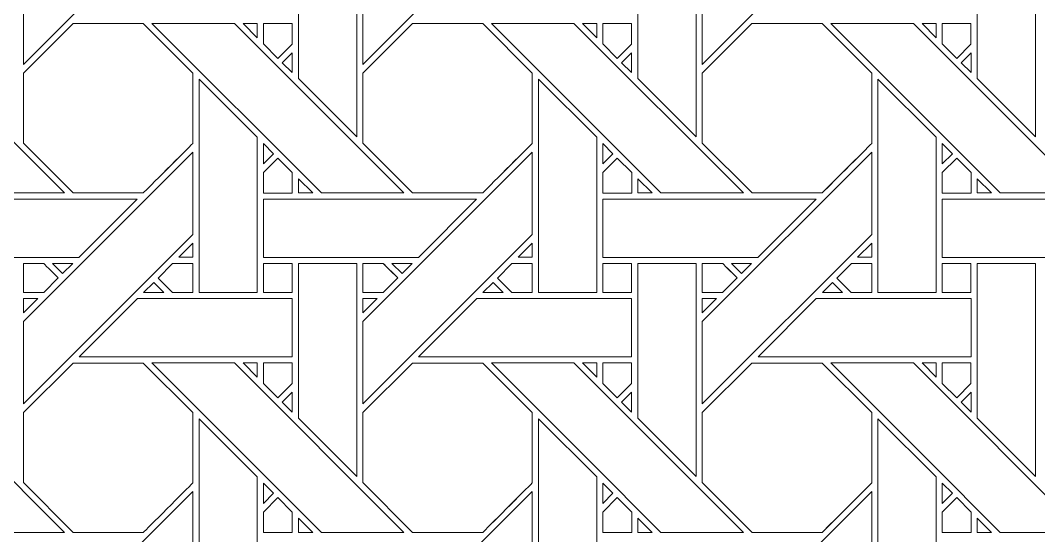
# Model space of a CAD drawing. Header units: inches. Extents: x 4.4 to 20.4, y 1.1 to 17.1.
# Drawn here: x 8.817 to 11.663, y 3.631 to 5.071 of the extents above; entities that cross this region are included whole.
import ezdxf

# ---------------------------------------------------------------- set-up
doc = ezdxf.new("R2010")
doc.units = ezdxf.units.IN
doc.header["$MEASUREMENT"] = 0
doc.layers.add('Design', color=7, linetype='Continuous', lineweight=0)

msp = doc.modelspace()

# ---------------------------------------------------------------- linework, layer by layer
at = {"layer": 'Design'}
for points, knots in [([(12.3829, 17.0948), (7.9646, 17.0948), (4.3829, 13.513), (4.3829, 9.0948), (4.3829, 4.6765), (7.9646, 1.0948), (12.3829, 1.0948), (16.8011, 1.0948), (20.3829, 4.6765), (20.3829, 9.0948), (20.3829, 13.513), (16.8011, 17.0948), (12.3829, 17.0948)], [0, 0, 0, 0, 1, 1, 1, 2, 2, 2, 3, 3, 3, 4, 4, 4, 4]), ([(12.3829, 16.2388), (8.4373, 16.2388), (5.2388, 13.0403), (5.2388, 9.0948), (5.2388, 5.1492), (8.4373, 1.9507), (12.3829, 1.9507), (16.3284, 1.9507), (19.5269, 5.1492), (19.5269, 9.0948), (19.5269, 13.0403), (16.3284, 16.2388), (12.3829, 16.2388)], [0, 0, 0, 0, 1, 1, 1, 2, 2, 2, 3, 3, 3, 4, 4, 4, 4]), ([(8.8255, 5.1782), (8.8255, 5.1782), (9.2992, 5.6518), (9.2992, 5.6518), (9.2992, 5.6518), (9.2992, 5.4217), (9.2992, 5.4217), (9.2992, 5.4217), (8.8255, 4.9481), (8.8255, 4.9481), (8.8255, 4.9481), (8.8255, 5.1782), (8.8255, 5.1782)], [0, 0, 0, 0, 1, 1, 1, 2, 2, 2, 3, 3, 3, 4, 4, 4, 4]), ([(9.7742, 5.1782), (9.7742, 5.1782), (10.2479, 5.6518), (10.2479, 5.6518), (10.2479, 5.6518), (10.2479, 5.4217), (10.2479, 5.4217), (10.2479, 5.4217), (9.7742, 4.9481), (9.7742, 4.9481), (9.7742, 4.9481), (9.7742, 5.1782), (9.7742, 5.1782)], [0, 0, 0, 0, 1, 1, 1, 2, 2, 2, 3, 3, 3, 4, 4, 4, 4]), ([(10.7229, 5.1782), (10.7229, 5.1782), (11.1966, 5.6518), (11.1966, 5.6518), (11.1966, 5.6518), (11.1966, 5.4217), (11.1966, 5.4217), (11.1966, 5.4217), (10.7229, 4.9481), (10.7229, 4.9481), (10.7229, 4.9481), (10.7229, 5.1782), (10.7229, 5.1782)], [0, 0, 0, 0, 1, 1, 1, 2, 2, 2, 3, 3, 3, 4, 4, 4, 4]), ([(9.7571, 5.3403), (9.7571, 5.3403), (9.7571, 4.7452), (9.7571, 4.7452), (9.7571, 4.7452), (9.5942, 4.9081), (9.5942, 4.9081), (9.5942, 4.9081), (9.5942, 5.3403), (9.5942, 5.3403), (9.5942, 5.3403), (9.7571, 5.3403), (9.7571, 5.3403)], [0, 0, 0, 0, 1, 1, 1, 2, 2, 2, 3, 3, 3, 4, 4, 4, 4]), ([(10.7058, 5.3403), (10.7058, 5.3403), (10.7058, 4.7452), (10.7058, 4.7452), (10.7058, 4.7452), (10.5429, 4.9081), (10.5429, 4.9081), (10.5429, 4.9081), (10.5429, 5.3403), (10.5429, 5.3403), (10.5429, 5.3403), (10.7058, 5.3403), (10.7058, 5.3403)], [0, 0, 0, 0, 1, 1, 1, 2, 2, 2, 3, 3, 3, 4, 4, 4, 4]), ([(11.6545, 5.3403), (11.6545, 5.3403), (11.6545, 4.7452), (11.6545, 4.7452), (11.6545, 4.7452), (11.4916, 4.9081), (11.4916, 4.9081), (11.4916, 4.9081), (11.4916, 5.3403), (11.4916, 5.3403), (11.4916, 5.3403), (11.6545, 5.3403), (11.6545, 5.3403)], [0, 0, 0, 0, 1, 1, 1, 2, 2, 2, 3, 3, 3, 4, 4, 4, 4]), ([(8.2359, 5.0624), (8.2359, 5.0624), (8.4669, 5.0624), (8.4669, 5.0624), (8.4669, 5.0624), (8.9405, 4.5888), (8.9405, 4.5888), (8.9405, 4.5888), (8.7095, 4.5888), (8.7095, 4.5888), (8.7095, 4.5888), (8.2359, 5.0624), (8.2359, 5.0624)], [0, 0, 0, 0, 1, 1, 1, 2, 2, 2, 3, 3, 3, 4, 4, 4, 4]), ([(8.9642, 5.0624), (8.9642, 5.0624), (9.1604, 5.0624), (9.1604, 5.0624), (9.1604, 5.0624), (9.2991, 4.9237), (9.2991, 4.9237), (9.2991, 4.9237), (9.2991, 4.7274), (9.2991, 4.7274), (9.2813, 4.7095), (9.1694, 4.5978), (9.1604, 4.5888), (9.1604, 4.5888), (8.9647, 4.5888), (8.9647, 4.5888), (8.9647, 4.5888), (8.8255, 4.728), (8.8255, 4.728), (8.8255, 4.728), (8.8255, 4.9237), (8.8255, 4.9237), (8.8255, 4.9237), (8.9642, 5.0624), (8.9642, 5.0624)], [0, 0, 0, 0, 1, 1, 1, 2, 2, 2, 3, 3, 3, 4, 4, 4, 5, 5, 5, 6, 6, 6, 7, 7, 7, 8, 8, 8, 8]), ([(8.8255, 4.728), (8.8255, 4.728), (8.8255, 4.9237), (8.8255, 4.9237), (8.8255, 4.9237), (8.9642, 5.0624), (8.9642, 5.0624), (8.9642, 5.0624), (9.1604, 5.0624), (9.1604, 5.0624), (9.1604, 5.0624), (9.2991, 4.9237), (9.2991, 4.9237), (9.2991, 4.9237), (9.2991, 4.7274), (9.2991, 4.7274), (9.2812, 4.7094), (9.1693, 4.5977), (9.1604, 4.5888), (9.1604, 4.5888), (8.9647, 4.5888), (8.9647, 4.5888), (8.9647, 4.5888), (8.8255, 4.728), (8.8255, 4.728)], [0, 0, 0, 0, 1, 1, 1, 2, 2, 2, 3, 3, 3, 4, 4, 4, 5, 5, 5, 6, 6, 6, 7, 7, 7, 8, 8, 8, 8]), ([(9.1846, 5.0624), (9.1846, 5.0624), (9.4156, 5.0624), (9.4156, 5.0624), (9.4156, 5.0624), (9.8892, 4.5888), (9.8892, 4.5888), (9.8892, 4.5888), (9.6582, 4.5888), (9.6582, 4.5888), (9.6582, 4.5888), (9.1846, 5.0624), (9.1846, 5.0624)], [0, 0, 0, 0, 1, 1, 1, 2, 2, 2, 3, 3, 3, 4, 4, 4, 4]), ([(9.4791, 5.0624), (9.4791, 5.0624), (9.4791, 5.0226), (9.4791, 5.0226), (9.4791, 5.0226), (9.4397, 5.0624), (9.4397, 5.0624), (9.4397, 5.0624), (9.4791, 5.0624), (9.4791, 5.0624)], [0, 0, 0, 0, 1, 1, 1, 2, 2, 2, 3, 3, 3, 3]), ([(9.5766, 5.0624), (9.5766, 5.0624), (9.5766, 5.0048), (9.5766, 5.0048), (9.5766, 5.0048), (9.5366, 4.9648), (9.5366, 4.9648), (9.5366, 4.9648), (9.4963, 5.0052), (9.4963, 5.0052), (9.4963, 5.0052), (9.4963, 5.0624), (9.4963, 5.0624), (9.4963, 5.0624), (9.5766, 5.0624), (9.5766, 5.0624)], [0, 0, 0, 0, 1, 1, 1, 2, 2, 2, 3, 3, 3, 4, 4, 4, 5, 5, 5, 5]), ([(9.5366, 4.9648), (9.5366, 4.9648), (9.4963, 5.0052), (9.4963, 5.0052), (9.4963, 5.0052), (9.4963, 5.0624), (9.4963, 5.0624), (9.4963, 5.0624), (9.5766, 5.0624), (9.5766, 5.0624), (9.5766, 5.0624), (9.5766, 5.0048), (9.5766, 5.0048), (9.5766, 5.0048), (9.5366, 4.9648), (9.5366, 4.9648)], [0, 0, 0, 0, 1, 1, 1, 2, 2, 2, 3, 3, 3, 4, 4, 4, 5, 5, 5, 5]), ([(9.9129, 5.0624), (9.9129, 5.0624), (10.1091, 5.0624), (10.1091, 5.0624), (10.1091, 5.0624), (10.2478, 4.9237), (10.2478, 4.9237), (10.2478, 4.9237), (10.2478, 4.7274), (10.2478, 4.7274), (10.23, 4.7095), (10.1181, 4.5978), (10.1091, 4.5888), (10.1091, 4.5888), (9.9134, 4.5888), (9.9134, 4.5888), (9.9134, 4.5888), (9.7742, 4.728), (9.7742, 4.728), (9.7742, 4.728), (9.7742, 4.9237), (9.7742, 4.9237), (9.7742, 4.9237), (9.9129, 5.0624), (9.9129, 5.0624)], [0, 0, 0, 0, 1, 1, 1, 2, 2, 2, 3, 3, 3, 4, 4, 4, 5, 5, 5, 6, 6, 6, 7, 7, 7, 8, 8, 8, 8]), ([(9.7742, 4.9237), (9.7742, 4.9237), (9.9129, 5.0624), (9.9129, 5.0624), (9.9129, 5.0624), (10.1091, 5.0624), (10.1091, 5.0624), (10.1091, 5.0624), (10.2478, 4.9237), (10.2478, 4.9237), (10.2478, 4.9237), (10.2478, 4.7274), (10.2478, 4.7274), (10.2299, 4.7094), (10.118, 4.5977), (10.1091, 4.5888), (10.1091, 4.5888), (9.9134, 4.5888), (9.9134, 4.5888), (9.9134, 4.5888), (9.7742, 4.728), (9.7742, 4.728), (9.7742, 4.728), (9.7742, 4.9237), (9.7742, 4.9237)], [0, 0, 0, 0, 1, 1, 1, 2, 2, 2, 3, 3, 3, 4, 4, 4, 5, 5, 5, 6, 6, 6, 7, 7, 7, 8, 8, 8, 8]), ([(10.1334, 5.0624), (10.1334, 5.0624), (10.3643, 5.0624), (10.3643, 5.0624), (10.3643, 5.0624), (10.838, 4.5888), (10.838, 4.5888), (10.838, 4.5888), (10.6069, 4.5888), (10.6069, 4.5888), (10.6069, 4.5888), (10.1334, 5.0624), (10.1334, 5.0624)], [0, 0, 0, 0, 1, 1, 1, 2, 2, 2, 3, 3, 3, 4, 4, 4, 4]), ([(10.4279, 5.0624), (10.4279, 5.0624), (10.4279, 5.0226), (10.4279, 5.0226), (10.4279, 5.0226), (10.3884, 5.0624), (10.3884, 5.0624), (10.3884, 5.0624), (10.4279, 5.0624), (10.4279, 5.0624)], [0, 0, 0, 0, 1, 1, 1, 2, 2, 2, 3, 3, 3, 3]), ([(10.5253, 5.0624), (10.5253, 5.0624), (10.5253, 5.0048), (10.5253, 5.0048), (10.5253, 5.0048), (10.4854, 4.9648), (10.4854, 4.9648), (10.4854, 4.9648), (10.445, 5.0052), (10.445, 5.0052), (10.445, 5.0052), (10.445, 5.0624), (10.445, 5.0624), (10.445, 5.0624), (10.5253, 5.0624), (10.5253, 5.0624)], [0, 0, 0, 0, 1, 1, 1, 2, 2, 2, 3, 3, 3, 4, 4, 4, 5, 5, 5, 5]), ([(10.4854, 4.9648), (10.4854, 4.9648), (10.445, 5.0052), (10.445, 5.0052), (10.445, 5.0052), (10.445, 5.0624), (10.445, 5.0624), (10.445, 5.0624), (10.5253, 5.0624), (10.5253, 5.0624), (10.5253, 5.0624), (10.5253, 5.0048), (10.5253, 5.0048), (10.5253, 5.0048), (10.4854, 4.9648), (10.4854, 4.9648)], [0, 0, 0, 0, 1, 1, 1, 2, 2, 2, 3, 3, 3, 4, 4, 4, 5, 5, 5, 5]), ([(10.8616, 5.0624), (10.8616, 5.0624), (11.0578, 5.0624), (11.0578, 5.0624), (11.0578, 5.0624), (11.1966, 4.9237), (11.1966, 4.9237), (11.1966, 4.9237), (11.1966, 4.7274), (11.1966, 4.7274), (11.1788, 4.7095), (11.0669, 4.5978), (11.0579, 4.5888), (11.0579, 4.5888), (10.8622, 4.5888), (10.8622, 4.5888), (10.8622, 4.5888), (10.7229, 4.728), (10.7229, 4.728), (10.7229, 4.728), (10.7229, 4.9237), (10.7229, 4.9237), (10.7229, 4.9237), (10.8616, 5.0624), (10.8616, 5.0624)], [0, 0, 0, 0, 1, 1, 1, 2, 2, 2, 3, 3, 3, 4, 4, 4, 5, 5, 5, 6, 6, 6, 7, 7, 7, 8, 8, 8, 8]), ([(10.7229, 4.9237), (10.7229, 4.9237), (10.8616, 5.0624), (10.8616, 5.0624), (10.8616, 5.0624), (11.0578, 5.0624), (11.0578, 5.0624), (11.0578, 5.0624), (11.1966, 4.9237), (11.1966, 4.9237), (11.1966, 4.9237), (11.1966, 4.7274), (11.1966, 4.7274), (11.1786, 4.7094), (11.0668, 4.5977), (11.0579, 4.5888), (11.0579, 4.5888), (10.8622, 4.5888), (10.8622, 4.5888), (10.8622, 4.5888), (10.7229, 4.728), (10.7229, 4.728), (10.7229, 4.728), (10.7229, 4.9237), (10.7229, 4.9237)], [0, 0, 0, 0, 1, 1, 1, 2, 2, 2, 3, 3, 3, 4, 4, 4, 5, 5, 5, 6, 6, 6, 7, 7, 7, 8, 8, 8, 8]), ([(11.0821, 5.0624), (11.0821, 5.0624), (11.313, 5.0624), (11.313, 5.0624), (11.313, 5.0624), (11.7867, 4.5888), (11.7867, 4.5888), (11.7867, 4.5888), (11.5557, 4.5888), (11.5557, 4.5888), (11.5557, 4.5888), (11.0821, 5.0624), (11.0821, 5.0624)], [0, 0, 0, 0, 1, 1, 1, 2, 2, 2, 3, 3, 3, 4, 4, 4, 4]), ([(11.3766, 5.0624), (11.3766, 5.0624), (11.3766, 5.0226), (11.3766, 5.0226), (11.3766, 5.0226), (11.3372, 5.0624), (11.3372, 5.0624), (11.3372, 5.0624), (11.3766, 5.0624), (11.3766, 5.0624)], [0, 0, 0, 0, 1, 1, 1, 2, 2, 2, 3, 3, 3, 3]), ([(11.474, 5.0624), (11.474, 5.0624), (11.474, 5.0048), (11.474, 5.0048), (11.474, 5.0048), (11.4341, 4.9648), (11.4341, 4.9648), (11.4341, 4.9648), (11.3938, 5.0052), (11.3938, 5.0052), (11.3938, 5.0052), (11.3938, 5.0624), (11.3938, 5.0624), (11.3938, 5.0624), (11.474, 5.0624), (11.474, 5.0624)], [0, 0, 0, 0, 1, 1, 1, 2, 2, 2, 3, 3, 3, 4, 4, 4, 5, 5, 5, 5]), ([(11.4341, 4.9648), (11.4341, 4.9648), (11.3938, 5.0052), (11.3938, 5.0052), (11.3938, 5.0052), (11.3938, 5.0624), (11.3938, 5.0624), (11.3938, 5.0624), (11.474, 5.0624), (11.474, 5.0624), (11.474, 5.0624), (11.474, 5.0048), (11.474, 5.0048), (11.474, 5.0048), (11.4341, 4.9648), (11.4341, 4.9648)], [0, 0, 0, 0, 1, 1, 1, 2, 2, 2, 3, 3, 3, 4, 4, 4, 5, 5, 5, 5]), ([(9.5766, 4.9806), (9.5766, 4.9806), (9.5766, 4.9254), (9.5766, 4.9254), (9.5766, 4.9254), (9.5488, 4.9528), (9.5488, 4.9528), (9.5488, 4.9528), (9.5766, 4.9806), (9.5766, 4.9806)], [0, 0, 0, 0, 1, 1, 1, 2, 2, 2, 3, 3, 3, 3]), ([(10.5253, 4.9806), (10.5253, 4.9806), (10.5253, 4.9254), (10.5253, 4.9254), (10.5253, 4.9254), (10.4976, 4.9528), (10.4976, 4.9528), (10.4976, 4.9528), (10.5253, 4.9806), (10.5253, 4.9806)], [0, 0, 0, 0, 1, 1, 1, 2, 2, 2, 3, 3, 3, 3]), ([(11.4741, 4.9806), (11.4741, 4.9806), (11.4741, 4.9254), (11.4741, 4.9254), (11.4741, 4.9254), (11.4463, 4.9528), (11.4463, 4.9528), (11.4463, 4.9528), (11.4741, 4.9806), (11.4741, 4.9806)], [0, 0, 0, 0, 1, 1, 1, 2, 2, 2, 3, 3, 3, 3]), ([(9.4791, 4.7444), (9.4791, 4.7444), (9.4791, 4.3108), (9.4791, 4.3108), (9.4791, 4.3108), (9.3163, 4.3108), (9.3163, 4.3108), (9.3163, 4.3108), (9.3163, 4.9066), (9.3163, 4.9066), (9.3163, 4.9066), (9.4791, 4.7444), (9.4791, 4.7444)], [0, 0, 0, 0, 1, 1, 1, 2, 2, 2, 3, 3, 3, 4, 4, 4, 4]), ([(10.4278, 4.7445), (10.4278, 4.7445), (10.4278, 4.3108), (10.4278, 4.3108), (10.4278, 4.3108), (10.265, 4.3108), (10.265, 4.3108), (10.265, 4.3108), (10.265, 4.9066), (10.265, 4.9066), (10.265, 4.9066), (10.4278, 4.7445), (10.4278, 4.7445)], [0, 0, 0, 0, 1, 1, 1, 2, 2, 2, 3, 3, 3, 4, 4, 4, 4]), ([(11.3765, 4.7445), (11.3765, 4.7445), (11.3765, 4.3108), (11.3765, 4.3108), (11.3765, 4.3108), (11.2137, 4.3108), (11.2137, 4.3108), (11.2137, 4.3108), (11.2137, 4.9066), (11.2137, 4.9066), (11.2137, 4.9066), (11.3765, 4.7445), (11.3765, 4.7445)], [0, 0, 0, 0, 1, 1, 1, 2, 2, 2, 3, 3, 3, 4, 4, 4, 4]), ([(9.4964, 4.6702), (9.4964, 4.6702), (9.4964, 4.727), (9.4964, 4.727), (9.4964, 4.727), (9.5246, 4.6984), (9.5246, 4.6984), (9.5246, 4.6984), (9.4964, 4.6702), (9.4964, 4.6702)], [0, 0, 0, 0, 1, 1, 1, 2, 2, 2, 3, 3, 3, 3]), ([(10.4733, 4.6984), (10.4733, 4.6984), (10.4451, 4.6702), (10.4451, 4.6702), (10.4451, 4.6702), (10.4451, 4.727), (10.4451, 4.727), (10.4451, 4.727), (10.4733, 4.6984), (10.4733, 4.6984)], [0, 0, 0, 0, 1, 1, 1, 2, 2, 2, 3, 3, 3, 3]), ([(11.3938, 4.6702), (11.3938, 4.6702), (11.3938, 4.727), (11.3938, 4.727), (11.3938, 4.727), (11.422, 4.6984), (11.422, 4.6984), (11.422, 4.6984), (11.3938, 4.6702), (11.3938, 4.6702)], [0, 0, 0, 0, 1, 1, 1, 2, 2, 2, 3, 3, 3, 3]), ([(8.8255, 4.2294), (8.8255, 4.2294), (9.2992, 4.703), (9.2992, 4.703), (9.2992, 4.703), (9.2992, 4.473), (9.2992, 4.473), (9.2992, 4.473), (8.8255, 3.9994), (8.8255, 3.9994), (8.8255, 3.9994), (8.8255, 4.2294), (8.8255, 4.2294)], [0, 0, 0, 0, 1, 1, 1, 2, 2, 2, 3, 3, 3, 4, 4, 4, 4]), ([(9.7742, 4.2294), (9.7742, 4.2294), (10.2479, 4.703), (10.2479, 4.703), (10.2479, 4.703), (10.2479, 4.473), (10.2479, 4.473), (10.2479, 4.473), (9.7742, 3.9994), (9.7742, 3.9994), (9.7742, 3.9994), (9.7742, 4.2294), (9.7742, 4.2294)], [0, 0, 0, 0, 1, 1, 1, 2, 2, 2, 3, 3, 3, 4, 4, 4, 4]), ([(10.7229, 4.2294), (10.7229, 4.2294), (11.1966, 4.703), (11.1966, 4.703), (11.1966, 4.703), (11.1966, 4.473), (11.1966, 4.473), (11.1966, 4.473), (10.7229, 3.9994), (10.7229, 3.9994), (10.7229, 3.9994), (10.7229, 4.2294), (10.7229, 4.2294)], [0, 0, 0, 0, 1, 1, 1, 2, 2, 2, 3, 3, 3, 4, 4, 4, 4]), ([(9.4963, 4.5885), (9.4963, 4.5885), (9.4963, 4.6458), (9.4963, 4.6458), (9.4963, 4.6458), (9.5367, 4.6861), (9.5367, 4.6861), (9.5367, 4.6861), (9.577, 4.6458), (9.577, 4.6458), (9.577, 4.6458), (9.577, 4.5885), (9.577, 4.5885), (9.577, 4.5885), (9.4963, 4.5885), (9.4963, 4.5885)], [0, 0, 0, 0, 1, 1, 1, 2, 2, 2, 3, 3, 3, 4, 4, 4, 5, 5, 5, 5]), ([(9.5367, 4.6861), (9.5367, 4.6861), (9.577, 4.6458), (9.577, 4.6458), (9.577, 4.6458), (9.577, 4.5885), (9.577, 4.5885), (9.577, 4.5885), (9.4963, 4.5885), (9.4963, 4.5885), (9.4963, 4.5885), (9.4963, 4.6458), (9.4963, 4.6458), (9.4963, 4.6458), (9.5367, 4.6861), (9.5367, 4.6861)], [0, 0, 0, 0, 1, 1, 1, 2, 2, 2, 3, 3, 3, 4, 4, 4, 5, 5, 5, 5]), ([(10.4451, 4.5885), (10.4451, 4.5885), (10.4451, 4.6458), (10.4451, 4.6458), (10.4451, 4.6458), (10.4854, 4.6861), (10.4854, 4.6861), (10.4854, 4.6861), (10.5257, 4.6458), (10.5257, 4.6458), (10.5257, 4.6458), (10.5257, 4.5885), (10.5257, 4.5885), (10.5257, 4.5885), (10.4451, 4.5885), (10.4451, 4.5885)], [0, 0, 0, 0, 1, 1, 1, 2, 2, 2, 3, 3, 3, 4, 4, 4, 5, 5, 5, 5]), ([(10.4451, 4.6458), (10.4451, 4.6458), (10.4854, 4.6861), (10.4854, 4.6861), (10.4854, 4.6861), (10.5257, 4.6458), (10.5257, 4.6458), (10.5257, 4.6458), (10.5257, 4.5885), (10.5257, 4.5885), (10.5257, 4.5885), (10.4451, 4.5885), (10.4451, 4.5885), (10.4451, 4.5885), (10.4451, 4.6458), (10.4451, 4.6458)], [0, 0, 0, 0, 1, 1, 1, 2, 2, 2, 3, 3, 3, 4, 4, 4, 5, 5, 5, 5]), ([(11.3938, 4.5885), (11.3938, 4.5885), (11.3938, 4.6458), (11.3938, 4.6458), (11.3938, 4.6458), (11.4341, 4.6861), (11.4341, 4.6861), (11.4341, 4.6861), (11.4745, 4.6458), (11.4745, 4.6458), (11.4745, 4.6458), (11.4745, 4.5885), (11.4745, 4.5885), (11.4745, 4.5885), (11.3938, 4.5885), (11.3938, 4.5885)], [0, 0, 0, 0, 1, 1, 1, 2, 2, 2, 3, 3, 3, 4, 4, 4, 5, 5, 5, 5]), ([(11.3938, 4.5885), (11.3938, 4.5885), (11.3938, 4.6458), (11.3938, 4.6458), (11.3938, 4.6458), (11.4341, 4.6861), (11.4341, 4.6861), (11.4341, 4.6861), (11.4745, 4.6458), (11.4745, 4.6458), (11.4745, 4.6458), (11.4745, 4.5885), (11.4745, 4.5885), (11.4745, 4.5885), (11.3938, 4.5885), (11.3938, 4.5885)], [0, 0, 0, 0, 1, 1, 1, 2, 2, 2, 3, 3, 3, 4, 4, 4, 5, 5, 5, 5]), ([(9.634, 4.5888), (9.634, 4.5888), (9.5943, 4.5888), (9.5943, 4.5888), (9.5943, 4.5888), (9.5943, 4.6286), (9.5943, 4.6286), (9.5943, 4.6286), (9.634, 4.5888), (9.634, 4.5888)], [0, 0, 0, 0, 1, 1, 1, 2, 2, 2, 3, 3, 3, 3]), ([(10.5827, 4.5888), (10.5827, 4.5888), (10.543, 4.5888), (10.543, 4.5888), (10.543, 4.5888), (10.543, 4.6286), (10.543, 4.6286), (10.543, 4.6286), (10.5827, 4.5888), (10.5827, 4.5888)], [0, 0, 0, 0, 1, 1, 1, 2, 2, 2, 3, 3, 3, 3]), ([(11.5314, 4.5888), (11.5314, 4.5888), (11.4917, 4.5888), (11.4917, 4.5888), (11.4917, 4.5888), (11.4917, 4.6285), (11.4917, 4.6285), (11.4917, 4.6285), (11.5314, 4.5888), (11.5314, 4.5888)], [0, 0, 0, 0, 1, 1, 1, 2, 2, 2, 3, 3, 3, 3]), ([(8.5476, 4.4088), (8.5476, 4.4088), (8.5476, 4.5715), (8.5476, 4.5715), (8.5476, 4.5715), (9.1433, 4.5715), (9.1433, 4.5715), (9.1433, 4.5715), (8.9806, 4.4088), (8.9806, 4.4088), (8.9806, 4.4088), (8.5476, 4.4088), (8.5476, 4.4088)], [0, 0, 0, 0, 1, 1, 1, 2, 2, 2, 3, 3, 3, 4, 4, 4, 4]), ([(9.4964, 4.4088), (9.4964, 4.4088), (9.4964, 4.5715), (9.4964, 4.5715), (9.4964, 4.5715), (10.0921, 4.5715), (10.0921, 4.5715), (10.0921, 4.5715), (9.9293, 4.4088), (9.9293, 4.4088), (9.9293, 4.4088), (9.4964, 4.4088), (9.4964, 4.4088)], [0, 0, 0, 0, 1, 1, 1, 2, 2, 2, 3, 3, 3, 4, 4, 4, 4]), ([(10.4451, 4.4088), (10.4451, 4.4088), (10.4451, 4.5715), (10.4451, 4.5715), (10.4451, 4.5715), (11.0408, 4.5715), (11.0408, 4.5715), (11.0408, 4.5715), (10.8781, 4.4088), (10.8781, 4.4088), (10.8781, 4.4088), (10.4451, 4.4088), (10.4451, 4.4088)], [0, 0, 0, 0, 1, 1, 1, 2, 2, 2, 3, 3, 3, 4, 4, 4, 4]), ([(11.3938, 4.4088), (11.3938, 4.4088), (11.3938, 4.5715), (11.3938, 4.5715), (11.3938, 4.5715), (11.9895, 4.5715), (11.9895, 4.5715), (11.9895, 4.5715), (11.8268, 4.4088), (11.8268, 4.4088), (11.8268, 4.4088), (11.3938, 4.4088), (11.3938, 4.4088)], [0, 0, 0, 0, 1, 1, 1, 2, 2, 2, 3, 3, 3, 4, 4, 4, 4]), ([(9.2594, 4.4089), (9.2594, 4.4089), (9.2992, 4.4486), (9.2992, 4.4486), (9.2992, 4.4486), (9.2992, 4.4089), (9.2992, 4.4089), (9.2992, 4.4089), (9.2594, 4.4089), (9.2594, 4.4089)], [0, 0, 0, 0, 1, 1, 1, 2, 2, 2, 3, 3, 3, 3]), ([(10.2081, 4.4089), (10.2081, 4.4089), (10.2479, 4.4486), (10.2479, 4.4486), (10.2479, 4.4486), (10.2479, 4.4089), (10.2479, 4.4089), (10.2479, 4.4089), (10.2081, 4.4089), (10.2081, 4.4089)], [0, 0, 0, 0, 1, 1, 1, 2, 2, 2, 3, 3, 3, 3]), ([(11.1568, 4.4089), (11.1568, 4.4089), (11.1966, 4.4486), (11.1966, 4.4486), (11.1966, 4.4486), (11.1966, 4.4089), (11.1966, 4.4089), (11.1966, 4.4089), (11.1568, 4.4089), (11.1568, 4.4089)], [0, 0, 0, 0, 1, 1, 1, 2, 2, 2, 3, 3, 3, 3]), ([(8.8825, 4.3915), (8.8877, 4.3864), (8.9184, 4.3556), (8.9228, 4.3512), (8.9228, 4.3512), (8.8824, 4.3107), (8.8824, 4.3107), (8.8824, 4.3107), (8.8255, 4.3107), (8.8255, 4.3107), (8.8255, 4.3107), (8.8255, 4.3915), (8.8255, 4.3915), (8.8255, 4.3915), (8.8825, 4.3915), (8.8825, 4.3915)], [0, 0, 0, 0, 1, 1, 1, 2, 2, 2, 3, 3, 3, 4, 4, 4, 5, 5, 5, 5]), ([(8.9228, 4.3512), (8.9228, 4.3512), (8.8824, 4.3107), (8.8824, 4.3107), (8.8824, 4.3107), (8.8255, 4.3107), (8.8255, 4.3107), (8.8255, 4.3107), (8.8255, 4.3915), (8.8255, 4.3915), (8.8255, 4.3915), (8.8825, 4.3915), (8.8825, 4.3915), (8.8876, 4.3864), (8.9184, 4.3556), (8.9228, 4.3512)], [0, 0, 0, 0, 1, 1, 1, 2, 2, 2, 3, 3, 3, 4, 4, 4, 5, 5, 5, 5]), ([(8.9069, 4.3916), (8.9069, 4.3916), (8.9634, 4.3916), (8.9634, 4.3916), (8.9634, 4.3916), (8.9351, 4.3634), (8.9351, 4.3634), (8.9351, 4.3634), (8.9069, 4.3916), (8.9069, 4.3916)], [0, 0, 0, 0, 1, 1, 1, 2, 2, 2, 3, 3, 3, 3]), ([(9.2991, 4.3915), (9.2991, 4.3915), (9.2991, 4.3107), (9.2991, 4.3107), (9.2991, 4.3107), (9.242, 4.3107), (9.242, 4.3107), (9.242, 4.3107), (9.2017, 4.3511), (9.2017, 4.3511), (9.2017, 4.3511), (9.2421, 4.3915), (9.2421, 4.3915), (9.2421, 4.3915), (9.2991, 4.3915), (9.2991, 4.3915)], [0, 0, 0, 0, 1, 1, 1, 2, 2, 2, 3, 3, 3, 4, 4, 4, 5, 5, 5, 5]), ([(9.2017, 4.3511), (9.2017, 4.3511), (9.2421, 4.3915), (9.2421, 4.3915), (9.2421, 4.3915), (9.2991, 4.3915), (9.2991, 4.3915), (9.2991, 4.3915), (9.2991, 4.3107), (9.2991, 4.3107), (9.2991, 4.3107), (9.242, 4.3107), (9.242, 4.3107), (9.242, 4.3107), (9.2017, 4.3511), (9.2017, 4.3511)], [0, 0, 0, 0, 1, 1, 1, 2, 2, 2, 3, 3, 3, 4, 4, 4, 5, 5, 5, 5]), ([(9.5766, 4.3107), (9.5766, 4.3107), (9.4963, 4.3107), (9.4963, 4.3107), (9.4963, 4.3107), (9.4963, 4.3915), (9.4963, 4.3915), (9.4963, 4.3915), (9.5766, 4.3915), (9.5766, 4.3915), (9.5766, 4.3915), (9.5766, 4.3107), (9.5766, 4.3107)], [0, 0, 0, 0, 1, 1, 1, 2, 2, 2, 3, 3, 3, 4, 4, 4, 4]), ([(9.4963, 4.3915), (9.4963, 4.3915), (9.5766, 4.3915), (9.5766, 4.3915), (9.5766, 4.3915), (9.5766, 4.3107), (9.5766, 4.3107), (9.5766, 4.3107), (9.4963, 4.3107), (9.4963, 4.3107), (9.4963, 4.3107), (9.4963, 4.3915), (9.4963, 4.3915)], [0, 0, 0, 0, 1, 1, 1, 2, 2, 2, 3, 3, 3, 4, 4, 4, 4]), ([(9.7571, 4.3916), (9.7571, 4.3916), (9.7571, 3.7964), (9.7571, 3.7964), (9.7571, 3.7964), (9.5942, 3.9594), (9.5942, 3.9594), (9.5942, 3.9594), (9.5942, 4.3916), (9.5942, 4.3916), (9.5942, 4.3916), (9.7571, 4.3916), (9.7571, 4.3916)], [0, 0, 0, 0, 1, 1, 1, 2, 2, 2, 3, 3, 3, 4, 4, 4, 4]), ([(9.8313, 4.3915), (9.8364, 4.3864), (9.8672, 4.3556), (9.8716, 4.3512), (9.8716, 4.3512), (9.8312, 4.3107), (9.8312, 4.3107), (9.8312, 4.3107), (9.7742, 4.3107), (9.7742, 4.3107), (9.7742, 4.3107), (9.7742, 4.3915), (9.7742, 4.3915), (9.7742, 4.3915), (9.8313, 4.3915), (9.8313, 4.3915)], [0, 0, 0, 0, 1, 1, 1, 2, 2, 2, 3, 3, 3, 4, 4, 4, 5, 5, 5, 5]), ([(9.7742, 4.3915), (9.7742, 4.3915), (9.8313, 4.3915), (9.8313, 4.3915), (9.8313, 4.3915), (9.8716, 4.3512), (9.8716, 4.3512), (9.8716, 4.3512), (9.8312, 4.3107), (9.8312, 4.3107), (9.8312, 4.3107), (9.7742, 4.3107), (9.7742, 4.3107), (9.7742, 4.3107), (9.7742, 4.3915), (9.7742, 4.3915)], [0, 0, 0, 0, 1, 1, 1, 2, 2, 2, 3, 3, 3, 4, 4, 4, 5, 5, 5, 5]), ([(9.9121, 4.3916), (9.9121, 4.3916), (9.8838, 4.3634), (9.8838, 4.3634), (9.8838, 4.3634), (9.8556, 4.3916), (9.8556, 4.3916), (9.8556, 4.3916), (9.9121, 4.3916), (9.9121, 4.3916)], [0, 0, 0, 0, 1, 1, 1, 2, 2, 2, 3, 3, 3, 3]), ([(10.2479, 4.3915), (10.2479, 4.3915), (10.2479, 4.3107), (10.2479, 4.3107), (10.2479, 4.3107), (10.1907, 4.3107), (10.1907, 4.3107), (10.1907, 4.3107), (10.1504, 4.3511), (10.1504, 4.3511), (10.1504, 4.3511), (10.1908, 4.3915), (10.1908, 4.3915), (10.1908, 4.3915), (10.2479, 4.3915), (10.2479, 4.3915)], [0, 0, 0, 0, 1, 1, 1, 2, 2, 2, 3, 3, 3, 4, 4, 4, 5, 5, 5, 5]), ([(10.1504, 4.3511), (10.1504, 4.3511), (10.1908, 4.3915), (10.1908, 4.3915), (10.1908, 4.3915), (10.2479, 4.3915), (10.2479, 4.3915), (10.2479, 4.3915), (10.2479, 4.3107), (10.2479, 4.3107), (10.2479, 4.3107), (10.1907, 4.3107), (10.1907, 4.3107), (10.1907, 4.3107), (10.1504, 4.3511), (10.1504, 4.3511)], [0, 0, 0, 0, 1, 1, 1, 2, 2, 2, 3, 3, 3, 4, 4, 4, 5, 5, 5, 5]), ([(10.4451, 4.3107), (10.4451, 4.3107), (10.4451, 4.3915), (10.4451, 4.3915), (10.4451, 4.3915), (10.5253, 4.3915), (10.5253, 4.3915), (10.5253, 4.3915), (10.5253, 4.3107), (10.5253, 4.3107), (10.5253, 4.3107), (10.4451, 4.3107), (10.4451, 4.3107)], [0, 0, 0, 0, 1, 1, 1, 2, 2, 2, 3, 3, 3, 4, 4, 4, 4]), ([(10.4451, 4.3915), (10.4451, 4.3915), (10.5253, 4.3915), (10.5253, 4.3915), (10.5253, 4.3915), (10.5253, 4.3107), (10.5253, 4.3107), (10.5253, 4.3107), (10.4451, 4.3107), (10.4451, 4.3107), (10.4451, 4.3107), (10.4451, 4.3915), (10.4451, 4.3915)], [0, 0, 0, 0, 1, 1, 1, 2, 2, 2, 3, 3, 3, 4, 4, 4, 4]), ([(10.7058, 4.3916), (10.7058, 4.3916), (10.7058, 3.7964), (10.7058, 3.7964), (10.7058, 3.7964), (10.5429, 3.9594), (10.5429, 3.9594), (10.5429, 3.9594), (10.5429, 4.3916), (10.5429, 4.3916), (10.5429, 4.3916), (10.7058, 4.3916), (10.7058, 4.3916)], [0, 0, 0, 0, 1, 1, 1, 2, 2, 2, 3, 3, 3, 4, 4, 4, 4]), ([(10.78, 4.3915), (10.7851, 4.3864), (10.8159, 4.3556), (10.8203, 4.3512), (10.8203, 4.3512), (10.7799, 4.3107), (10.7799, 4.3107), (10.7799, 4.3107), (10.7229, 4.3107), (10.7229, 4.3107), (10.7229, 4.3107), (10.7229, 4.3915), (10.7229, 4.3915), (10.7229, 4.3915), (10.78, 4.3915), (10.78, 4.3915)], [0, 0, 0, 0, 1, 1, 1, 2, 2, 2, 3, 3, 3, 4, 4, 4, 5, 5, 5, 5]), ([(10.7229, 4.3915), (10.7229, 4.3915), (10.78, 4.3915), (10.78, 4.3915), (10.7852, 4.3863), (10.816, 4.3555), (10.8203, 4.3512), (10.8203, 4.3512), (10.7799, 4.3107), (10.7799, 4.3107), (10.7799, 4.3107), (10.7229, 4.3107), (10.7229, 4.3107), (10.7229, 4.3107), (10.7229, 4.3915), (10.7229, 4.3915)], [0, 0, 0, 0, 1, 1, 1, 2, 2, 2, 3, 3, 3, 4, 4, 4, 5, 5, 5, 5]), ([(10.8608, 4.3916), (10.8608, 4.3916), (10.8325, 4.3634), (10.8325, 4.3634), (10.8325, 4.3634), (10.8044, 4.3916), (10.8044, 4.3916), (10.8044, 4.3916), (10.8608, 4.3916), (10.8608, 4.3916)], [0, 0, 0, 0, 1, 1, 1, 2, 2, 2, 3, 3, 3, 3]), ([(11.1395, 4.3107), (11.1395, 4.3107), (11.0991, 4.3511), (11.0991, 4.3511), (11.0991, 4.3511), (11.1396, 4.3915), (11.1396, 4.3915), (11.1396, 4.3915), (11.1966, 4.3915), (11.1966, 4.3915), (11.1966, 4.3915), (11.1966, 4.3107), (11.1966, 4.3107), (11.1966, 4.3107), (11.1395, 4.3107), (11.1395, 4.3107)], [0, 0, 0, 0, 1, 1, 1, 2, 2, 2, 3, 3, 3, 4, 4, 4, 5, 5, 5, 5]), ([(11.0991, 4.3511), (11.0991, 4.3511), (11.1396, 4.3915), (11.1396, 4.3915), (11.1396, 4.3915), (11.1966, 4.3915), (11.1966, 4.3915), (11.1966, 4.3915), (11.1966, 4.3107), (11.1966, 4.3107), (11.1966, 4.3107), (11.1395, 4.3107), (11.1395, 4.3107), (11.1395, 4.3107), (11.0991, 4.3511), (11.0991, 4.3511)], [0, 0, 0, 0, 1, 1, 1, 2, 2, 2, 3, 3, 3, 4, 4, 4, 5, 5, 5, 5]), ([(11.474, 4.3107), (11.474, 4.3107), (11.3938, 4.3107), (11.3938, 4.3107), (11.3938, 4.3107), (11.3938, 4.3915), (11.3938, 4.3915), (11.3938, 4.3915), (11.474, 4.3915), (11.474, 4.3915), (11.474, 4.3915), (11.474, 4.3107), (11.474, 4.3107)], [0, 0, 0, 0, 1, 1, 1, 2, 2, 2, 3, 3, 3, 4, 4, 4, 4]), ([(11.3938, 4.3915), (11.3938, 4.3915), (11.474, 4.3915), (11.474, 4.3915), (11.474, 4.3915), (11.474, 4.3107), (11.474, 4.3107), (11.474, 4.3107), (11.3938, 4.3107), (11.3938, 4.3107), (11.3938, 4.3107), (11.3938, 4.3915), (11.3938, 4.3915)], [0, 0, 0, 0, 1, 1, 1, 2, 2, 2, 3, 3, 3, 4, 4, 4, 4]), ([(11.6545, 4.3916), (11.6545, 4.3916), (11.6545, 3.7964), (11.6545, 3.7964), (11.6545, 3.7964), (11.4916, 3.9594), (11.4916, 3.9594), (11.4916, 3.9594), (11.4916, 4.3916), (11.4916, 4.3916), (11.4916, 4.3916), (11.6545, 4.3916), (11.6545, 4.3916)], [0, 0, 0, 0, 1, 1, 1, 2, 2, 2, 3, 3, 3, 4, 4, 4, 4]), ([(9.2178, 4.3108), (9.2178, 4.3108), (9.1613, 4.3108), (9.1613, 4.3108), (9.1613, 4.3108), (9.1896, 4.339), (9.1896, 4.339), (9.1896, 4.339), (9.2178, 4.3108), (9.2178, 4.3108)], [0, 0, 0, 0, 1, 1, 1, 2, 2, 2, 3, 3, 3, 3]), ([(10.1666, 4.3108), (10.1666, 4.3108), (10.11, 4.3108), (10.11, 4.3108), (10.11, 4.3108), (10.1383, 4.339), (10.1383, 4.339), (10.1383, 4.339), (10.1666, 4.3108), (10.1666, 4.3108)], [0, 0, 0, 0, 1, 1, 1, 2, 2, 2, 3, 3, 3, 3]), ([(11.1153, 4.3108), (11.1153, 4.3108), (11.0588, 4.3108), (11.0588, 4.3108), (11.0588, 4.3108), (11.087, 4.339), (11.087, 4.339), (11.087, 4.339), (11.1153, 4.3108), (11.1153, 4.3108)], [0, 0, 0, 0, 1, 1, 1, 2, 2, 2, 3, 3, 3, 3]), ([(8.8653, 4.2936), (8.8653, 4.2936), (8.8255, 4.2538), (8.8255, 4.2538), (8.8255, 4.2538), (8.8255, 4.2936), (8.8255, 4.2936), (8.8255, 4.2936), (8.8653, 4.2936), (8.8653, 4.2936)], [0, 0, 0, 0, 1, 1, 1, 2, 2, 2, 3, 3, 3, 3]), ([(9.1442, 4.2936), (9.1442, 4.2936), (9.5766, 4.2936), (9.5766, 4.2936), (9.5766, 4.2936), (9.5766, 4.1308), (9.5766, 4.1308), (9.5766, 4.1308), (8.9813, 4.1308), (8.9813, 4.1308), (8.9813, 4.1308), (9.1442, 4.2936), (9.1442, 4.2936)], [0, 0, 0, 0, 1, 1, 1, 2, 2, 2, 3, 3, 3, 4, 4, 4, 4]), ([(9.814, 4.2936), (9.814, 4.2936), (9.7742, 4.2538), (9.7742, 4.2538), (9.7742, 4.2538), (9.7742, 4.2936), (9.7742, 4.2936), (9.7742, 4.2936), (9.814, 4.2936), (9.814, 4.2936)], [0, 0, 0, 0, 1, 1, 1, 2, 2, 2, 3, 3, 3, 3]), ([(10.0929, 4.2936), (10.0929, 4.2936), (10.5253, 4.2936), (10.5253, 4.2936), (10.5253, 4.2936), (10.5253, 4.1308), (10.5253, 4.1308), (10.5253, 4.1308), (9.93, 4.1308), (9.93, 4.1308), (9.93, 4.1308), (10.0929, 4.2936), (10.0929, 4.2936)], [0, 0, 0, 0, 1, 1, 1, 2, 2, 2, 3, 3, 3, 4, 4, 4, 4]), ([(10.7628, 4.2936), (10.7628, 4.2936), (10.7229, 4.2538), (10.7229, 4.2538), (10.7229, 4.2538), (10.7229, 4.2936), (10.7229, 4.2936), (10.7229, 4.2936), (10.7628, 4.2936), (10.7628, 4.2936)], [0, 0, 0, 0, 1, 1, 1, 2, 2, 2, 3, 3, 3, 3]), ([(10.8788, 4.1308), (10.8788, 4.1308), (11.0416, 4.2936), (11.0416, 4.2936), (11.0416, 4.2936), (11.4741, 4.2936), (11.4741, 4.2936), (11.4741, 4.2936), (11.4741, 4.1308), (11.4741, 4.1308), (11.4741, 4.1308), (10.8788, 4.1308), (10.8788, 4.1308)], [0, 0, 0, 0, 1, 1, 1, 2, 2, 2, 3, 3, 3, 4, 4, 4, 4]), ([(8.2359, 4.1137), (8.2359, 4.1137), (8.4669, 4.1137), (8.4669, 4.1137), (8.4669, 4.1137), (8.9405, 3.64), (8.9405, 3.64), (8.9405, 3.64), (8.7095, 3.64), (8.7095, 3.64), (8.7095, 3.64), (8.2359, 4.1137), (8.2359, 4.1137)], [0, 0, 0, 0, 1, 1, 1, 2, 2, 2, 3, 3, 3, 4, 4, 4, 4]), ([(8.8255, 3.7793), (8.8255, 3.7793), (8.8255, 3.9749), (8.8255, 3.9749), (8.8255, 3.9749), (8.9642, 4.1136), (8.9642, 4.1136), (8.9642, 4.1136), (9.1604, 4.1136), (9.1604, 4.1136), (9.1604, 4.1136), (9.2991, 3.9749), (9.2991, 3.9749), (9.2991, 3.9749), (9.2991, 3.7787), (9.2991, 3.7787), (9.2813, 3.7608), (9.1694, 3.649), (9.1604, 3.64), (9.1604, 3.64), (8.9647, 3.64), (8.9647, 3.64), (8.9647, 3.64), (8.8255, 3.7793), (8.8255, 3.7793)], [0, 0, 0, 0, 1, 1, 1, 2, 2, 2, 3, 3, 3, 4, 4, 4, 5, 5, 5, 6, 6, 6, 7, 7, 7, 8, 8, 8, 8]), ([(8.8255, 3.9749), (8.8255, 3.9749), (8.9642, 4.1136), (8.9642, 4.1136), (8.9642, 4.1136), (9.1604, 4.1136), (9.1604, 4.1136), (9.1604, 4.1136), (9.2991, 3.9749), (9.2991, 3.9749), (9.2991, 3.9749), (9.2991, 3.7787), (9.2991, 3.7787), (9.2813, 3.7608), (9.1694, 3.649), (9.1604, 3.64), (9.1604, 3.64), (8.9647, 3.64), (8.9647, 3.64), (8.9647, 3.64), (8.8255, 3.7793), (8.8255, 3.7793), (8.8255, 3.7793), (8.8255, 3.9749), (8.8255, 3.9749)], [0, 0, 0, 0, 1, 1, 1, 2, 2, 2, 3, 3, 3, 4, 4, 4, 5, 5, 5, 6, 6, 6, 7, 7, 7, 8, 8, 8, 8]), ([(9.1846, 4.1137), (9.1846, 4.1137), (9.4156, 4.1137), (9.4156, 4.1137), (9.4156, 4.1137), (9.8892, 3.64), (9.8892, 3.64), (9.8892, 3.64), (9.6582, 3.64), (9.6582, 3.64), (9.6582, 3.64), (9.1846, 4.1137), (9.1846, 4.1137)], [0, 0, 0, 0, 1, 1, 1, 2, 2, 2, 3, 3, 3, 4, 4, 4, 4]), ([(9.4791, 4.1137), (9.4791, 4.1137), (9.4791, 4.0739), (9.4791, 4.0739), (9.4791, 4.0739), (9.4397, 4.1137), (9.4397, 4.1137), (9.4397, 4.1137), (9.4791, 4.1137), (9.4791, 4.1137)], [0, 0, 0, 0, 1, 1, 1, 2, 2, 2, 3, 3, 3, 3]), ([(9.5766, 4.1137), (9.5766, 4.1137), (9.5766, 4.0561), (9.5766, 4.0561), (9.5766, 4.0561), (9.5366, 4.0161), (9.5366, 4.0161), (9.5366, 4.0161), (9.4963, 4.0564), (9.4963, 4.0564), (9.4963, 4.0564), (9.4963, 4.1137), (9.4963, 4.1137), (9.4963, 4.1137), (9.5766, 4.1137), (9.5766, 4.1137)], [0, 0, 0, 0, 1, 1, 1, 2, 2, 2, 3, 3, 3, 4, 4, 4, 5, 5, 5, 5]), ([(9.5366, 4.0161), (9.5366, 4.0161), (9.4963, 4.0564), (9.4963, 4.0564), (9.4963, 4.0564), (9.4963, 4.1137), (9.4963, 4.1137), (9.4963, 4.1137), (9.5766, 4.1137), (9.5766, 4.1137), (9.5766, 4.1137), (9.5766, 4.0561), (9.5766, 4.0561), (9.5766, 4.0561), (9.5366, 4.0161), (9.5366, 4.0161)], [0, 0, 0, 0, 1, 1, 1, 2, 2, 2, 3, 3, 3, 4, 4, 4, 5, 5, 5, 5]), ([(9.9129, 4.1136), (9.9129, 4.1136), (10.1091, 4.1136), (10.1091, 4.1136), (10.1091, 4.1136), (10.2478, 3.9749), (10.2478, 3.9749), (10.2478, 3.9749), (10.2478, 3.7787), (10.2478, 3.7787), (10.23, 3.7608), (10.1181, 3.649), (10.1091, 3.64), (10.1091, 3.64), (9.9134, 3.64), (9.9134, 3.64), (9.9134, 3.64), (9.7742, 3.7793), (9.7742, 3.7793), (9.7742, 3.7793), (9.7742, 3.9749), (9.7742, 3.9749), (9.7742, 3.9749), (9.9129, 4.1136), (9.9129, 4.1136)], [0, 0, 0, 0, 1, 1, 1, 2, 2, 2, 3, 3, 3, 4, 4, 4, 5, 5, 5, 6, 6, 6, 7, 7, 7, 8, 8, 8, 8]), ([(9.7742, 3.7793), (9.7742, 3.7793), (9.7742, 3.9749), (9.7742, 3.9749), (9.7742, 3.9749), (9.9129, 4.1136), (9.9129, 4.1136), (9.9129, 4.1136), (10.1091, 4.1136), (10.1091, 4.1136), (10.1091, 4.1136), (10.2478, 3.9749), (10.2478, 3.9749), (10.2478, 3.9749), (10.2478, 3.7787), (10.2478, 3.7787), (10.2301, 3.7608), (10.1182, 3.6491), (10.1091, 3.64), (10.1091, 3.64), (9.9134, 3.64), (9.9134, 3.64), (9.9134, 3.64), (9.7742, 3.7793), (9.7742, 3.7793)], [0, 0, 0, 0, 1, 1, 1, 2, 2, 2, 3, 3, 3, 4, 4, 4, 5, 5, 5, 6, 6, 6, 7, 7, 7, 8, 8, 8, 8]), ([(10.4077, 3.84), (10.4077, 3.84), (10.1334, 4.1137), (10.1334, 4.1137), (10.1334, 4.1137), (10.3643, 4.1137), (10.3643, 4.1137), (10.3643, 4.1137), (10.838, 3.64), (10.838, 3.64), (10.838, 3.64), (10.6069, 3.64), (10.6069, 3.64), (10.6069, 3.64), (10.4077, 3.84), (10.4077, 3.84)], [0, 0, 0, 0, 1, 1, 1, 2, 2, 2, 3, 3, 3, 4, 4, 4, 5, 5, 5, 5]), ([(10.4279, 4.1137), (10.4279, 4.1137), (10.4279, 4.0739), (10.4279, 4.0739), (10.4279, 4.0739), (10.3884, 4.1137), (10.3884, 4.1137), (10.3884, 4.1137), (10.4279, 4.1137), (10.4279, 4.1137)], [0, 0, 0, 0, 1, 1, 1, 2, 2, 2, 3, 3, 3, 3]), ([(10.5253, 4.1137), (10.5253, 4.1137), (10.5253, 4.0561), (10.5253, 4.0561), (10.5253, 4.0561), (10.4854, 4.0161), (10.4854, 4.0161), (10.4854, 4.0161), (10.445, 4.0564), (10.445, 4.0564), (10.445, 4.0564), (10.445, 4.1137), (10.445, 4.1137), (10.445, 4.1137), (10.5253, 4.1137), (10.5253, 4.1137)], [0, 0, 0, 0, 1, 1, 1, 2, 2, 2, 3, 3, 3, 4, 4, 4, 5, 5, 5, 5]), ([(10.4854, 4.0161), (10.4854, 4.0161), (10.445, 4.0564), (10.445, 4.0564), (10.445, 4.0564), (10.445, 4.1137), (10.445, 4.1137), (10.445, 4.1137), (10.5253, 4.1137), (10.5253, 4.1137), (10.5253, 4.1137), (10.5253, 4.0561), (10.5253, 4.0561), (10.5253, 4.0561), (10.4854, 4.0161), (10.4854, 4.0161)], [0, 0, 0, 0, 1, 1, 1, 2, 2, 2, 3, 3, 3, 4, 4, 4, 5, 5, 5, 5]), ([(10.8616, 4.1136), (10.8616, 4.1136), (11.0578, 4.1136), (11.0578, 4.1136), (11.0578, 4.1136), (11.1966, 3.9749), (11.1966, 3.9749), (11.1966, 3.9749), (11.1966, 3.7787), (11.1966, 3.7787), (11.1788, 3.7608), (11.0669, 3.649), (11.0579, 3.64), (11.0579, 3.64), (10.8622, 3.64), (10.8622, 3.64), (10.8622, 3.64), (10.7229, 3.7793), (10.7229, 3.7793), (10.7229, 3.7793), (10.7229, 3.9749), (10.7229, 3.9749), (10.7229, 3.9749), (10.8616, 4.1136), (10.8616, 4.1136)], [0, 0, 0, 0, 1, 1, 1, 2, 2, 2, 3, 3, 3, 4, 4, 4, 5, 5, 5, 6, 6, 6, 7, 7, 7, 8, 8, 8, 8]), ([(10.7229, 3.7793), (10.7229, 3.7793), (10.7229, 3.9749), (10.7229, 3.9749), (10.7229, 3.9749), (10.8616, 4.1136), (10.8616, 4.1136), (10.8616, 4.1136), (11.0578, 4.1136), (11.0578, 4.1136), (11.0578, 4.1136), (11.1966, 3.9749), (11.1966, 3.9749), (11.1966, 3.9749), (11.1966, 3.7787), (11.1966, 3.7787), (11.1787, 3.7607), (11.0668, 3.649), (11.0579, 3.64), (11.0579, 3.64), (10.8622, 3.64), (10.8622, 3.64), (10.8622, 3.64), (10.7229, 3.7793), (10.7229, 3.7793)], [0, 0, 0, 0, 1, 1, 1, 2, 2, 2, 3, 3, 3, 4, 4, 4, 5, 5, 5, 6, 6, 6, 7, 7, 7, 8, 8, 8, 8]), ([(11.3565, 3.84), (11.3565, 3.84), (11.0821, 4.1137), (11.0821, 4.1137), (11.0821, 4.1137), (11.313, 4.1137), (11.313, 4.1137), (11.313, 4.1137), (11.7867, 3.64), (11.7867, 3.64), (11.7867, 3.64), (11.5557, 3.64), (11.5557, 3.64), (11.5557, 3.64), (11.3565, 3.84), (11.3565, 3.84)], [0, 0, 0, 0, 1, 1, 1, 2, 2, 2, 3, 3, 3, 4, 4, 4, 5, 5, 5, 5]), ([(11.3766, 4.1137), (11.3766, 4.1137), (11.3766, 4.0739), (11.3766, 4.0739), (11.3766, 4.0739), (11.3372, 4.1137), (11.3372, 4.1137), (11.3372, 4.1137), (11.3766, 4.1137), (11.3766, 4.1137)], [0, 0, 0, 0, 1, 1, 1, 2, 2, 2, 3, 3, 3, 3]), ([(11.474, 4.1137), (11.474, 4.1137), (11.474, 4.0561), (11.474, 4.0561), (11.474, 4.0561), (11.4341, 4.0161), (11.4341, 4.0161), (11.4341, 4.0161), (11.3938, 4.0564), (11.3938, 4.0564), (11.3938, 4.0564), (11.3938, 4.1137), (11.3938, 4.1137), (11.3938, 4.1137), (11.474, 4.1137), (11.474, 4.1137)], [0, 0, 0, 0, 1, 1, 1, 2, 2, 2, 3, 3, 3, 4, 4, 4, 5, 5, 5, 5]), ([(11.4341, 4.0161), (11.4341, 4.0161), (11.3938, 4.0564), (11.3938, 4.0564), (11.3938, 4.0564), (11.3938, 4.1137), (11.3938, 4.1137), (11.3938, 4.1137), (11.474, 4.1137), (11.474, 4.1137), (11.474, 4.1137), (11.474, 4.0561), (11.474, 4.0561), (11.474, 4.0561), (11.4341, 4.0161), (11.4341, 4.0161)], [0, 0, 0, 0, 1, 1, 1, 2, 2, 2, 3, 3, 3, 4, 4, 4, 5, 5, 5, 5]), ([(9.5766, 4.0319), (9.5766, 4.0319), (9.5766, 3.9767), (9.5766, 3.9767), (9.5766, 3.9767), (9.5488, 4.0041), (9.5488, 4.0041), (9.5488, 4.0041), (9.5766, 4.0319), (9.5766, 4.0319)], [0, 0, 0, 0, 1, 1, 1, 2, 2, 2, 3, 3, 3, 3]), ([(10.5253, 4.0318), (10.5253, 4.0318), (10.5253, 3.9767), (10.5253, 3.9767), (10.5253, 3.9767), (10.4976, 4.0041), (10.4976, 4.0041), (10.4976, 4.0041), (10.5253, 4.0318), (10.5253, 4.0318)], [0, 0, 0, 0, 1, 1, 1, 2, 2, 2, 3, 3, 3, 3]), ([(11.4741, 4.0318), (11.4741, 4.0318), (11.4741, 3.9767), (11.4741, 3.9767), (11.4741, 3.9767), (11.4463, 4.0041), (11.4463, 4.0041), (11.4463, 4.0041), (11.4741, 4.0318), (11.4741, 4.0318)], [0, 0, 0, 0, 1, 1, 1, 2, 2, 2, 3, 3, 3, 3]), ([(9.4791, 3.7957), (9.4791, 3.7957), (9.4791, 3.362), (9.4791, 3.362), (9.4791, 3.362), (9.3163, 3.362), (9.3163, 3.362), (9.3163, 3.362), (9.3163, 3.9579), (9.3163, 3.9579), (9.3163, 3.9579), (9.4791, 3.7957), (9.4791, 3.7957)], [0, 0, 0, 0, 1, 1, 1, 2, 2, 2, 3, 3, 3, 4, 4, 4, 4]), ([(10.4278, 3.7957), (10.4278, 3.7957), (10.4278, 3.362), (10.4278, 3.362), (10.4278, 3.362), (10.265, 3.362), (10.265, 3.362), (10.265, 3.362), (10.265, 3.9579), (10.265, 3.9579), (10.265, 3.9579), (10.4278, 3.7957), (10.4278, 3.7957)], [0, 0, 0, 0, 1, 1, 1, 2, 2, 2, 3, 3, 3, 4, 4, 4, 4]), ([(11.3765, 3.7957), (11.3765, 3.7957), (11.3765, 3.362), (11.3765, 3.362), (11.3765, 3.362), (11.2137, 3.362), (11.2137, 3.362), (11.2137, 3.362), (11.2137, 3.9579), (11.2137, 3.9579), (11.2137, 3.9579), (11.3765, 3.7957), (11.3765, 3.7957)], [0, 0, 0, 0, 1, 1, 1, 2, 2, 2, 3, 3, 3, 4, 4, 4, 4]), ([(9.4964, 3.7215), (9.4964, 3.7215), (9.4964, 3.7782), (9.4964, 3.7782), (9.4964, 3.7782), (9.5245, 3.7497), (9.5245, 3.7497), (9.5245, 3.7497), (9.4964, 3.7215), (9.4964, 3.7215)], [0, 0, 0, 0, 1, 1, 1, 2, 2, 2, 3, 3, 3, 3]), ([(10.4451, 3.7215), (10.4451, 3.7215), (10.4451, 3.7782), (10.4451, 3.7782), (10.4451, 3.7782), (10.4733, 3.7497), (10.4733, 3.7497), (10.4733, 3.7497), (10.4451, 3.7215), (10.4451, 3.7215)], [0, 0, 0, 0, 1, 1, 1, 2, 2, 2, 3, 3, 3, 3]), ([(11.3938, 3.7215), (11.3938, 3.7215), (11.3938, 3.7782), (11.3938, 3.7782), (11.3938, 3.7782), (11.422, 3.7497), (11.422, 3.7497), (11.422, 3.7497), (11.3938, 3.7215), (11.3938, 3.7215)], [0, 0, 0, 0, 1, 1, 1, 2, 2, 2, 3, 3, 3, 3]), ([(8.8255, 3.2807), (8.8255, 3.2807), (9.2992, 3.7543), (9.2992, 3.7543), (9.2992, 3.7543), (9.2992, 3.5243), (9.2992, 3.5243), (9.2992, 3.5243), (8.8255, 3.0506), (8.8255, 3.0506), (8.8255, 3.0506), (8.8255, 3.2807), (8.8255, 3.2807)], [0, 0, 0, 0, 1, 1, 1, 2, 2, 2, 3, 3, 3, 4, 4, 4, 4]), ([(9.4963, 3.6398), (9.4963, 3.6398), (9.4963, 3.6971), (9.4963, 3.6971), (9.4963, 3.6971), (9.5367, 3.7374), (9.5367, 3.7374), (9.5367, 3.7374), (9.577, 3.6971), (9.577, 3.6971), (9.577, 3.6971), (9.577, 3.6398), (9.577, 3.6398), (9.577, 3.6398), (9.4963, 3.6398), (9.4963, 3.6398)], [0, 0, 0, 0, 1, 1, 1, 2, 2, 2, 3, 3, 3, 4, 4, 4, 5, 5, 5, 5]), ([(9.5367, 3.7374), (9.5367, 3.7374), (9.577, 3.6971), (9.577, 3.6971), (9.577, 3.6971), (9.577, 3.6398), (9.577, 3.6398), (9.577, 3.6398), (9.4963, 3.6398), (9.4963, 3.6398), (9.4963, 3.6398), (9.4963, 3.6971), (9.4963, 3.6971), (9.4963, 3.6971), (9.5367, 3.7374), (9.5367, 3.7374)], [0, 0, 0, 0, 1, 1, 1, 2, 2, 2, 3, 3, 3, 4, 4, 4, 5, 5, 5, 5]), ([(9.7742, 3.2807), (9.7742, 3.2807), (10.2479, 3.7543), (10.2479, 3.7543), (10.2479, 3.7543), (10.2479, 3.5243), (10.2479, 3.5243), (10.2479, 3.5243), (9.7742, 3.0506), (9.7742, 3.0506), (9.7742, 3.0506), (9.7742, 3.2807), (9.7742, 3.2807)], [0, 0, 0, 0, 1, 1, 1, 2, 2, 2, 3, 3, 3, 4, 4, 4, 4]), ([(10.4451, 3.6398), (10.4451, 3.6398), (10.4451, 3.6971), (10.4451, 3.6971), (10.4451, 3.6971), (10.4854, 3.7374), (10.4854, 3.7374), (10.4854, 3.7374), (10.5257, 3.6971), (10.5257, 3.6971), (10.5257, 3.6971), (10.5257, 3.6398), (10.5257, 3.6398), (10.5257, 3.6398), (10.4451, 3.6398), (10.4451, 3.6398)], [0, 0, 0, 0, 1, 1, 1, 2, 2, 2, 3, 3, 3, 4, 4, 4, 5, 5, 5, 5]), ([(10.4451, 3.6398), (10.4451, 3.6398), (10.4451, 3.6971), (10.4451, 3.6971), (10.4451, 3.6971), (10.4854, 3.7374), (10.4854, 3.7374), (10.4854, 3.7374), (10.5257, 3.6971), (10.5257, 3.6971), (10.5257, 3.6971), (10.5257, 3.6398), (10.5257, 3.6398), (10.5257, 3.6398), (10.4451, 3.6398), (10.4451, 3.6398)], [0, 0, 0, 0, 1, 1, 1, 2, 2, 2, 3, 3, 3, 4, 4, 4, 5, 5, 5, 5]), ([(10.7229, 3.2807), (10.7229, 3.2807), (11.1966, 3.7543), (11.1966, 3.7543), (11.1966, 3.7543), (11.1966, 3.5243), (11.1966, 3.5243), (11.1966, 3.5243), (10.7229, 3.0506), (10.7229, 3.0506), (10.7229, 3.0506), (10.7229, 3.2807), (10.7229, 3.2807)], [0, 0, 0, 0, 1, 1, 1, 2, 2, 2, 3, 3, 3, 4, 4, 4, 4]), ([(11.3938, 3.6397), (11.3938, 3.6397), (11.3938, 3.6971), (11.3938, 3.6971), (11.3938, 3.6971), (11.4341, 3.7374), (11.4341, 3.7374), (11.4341, 3.7374), (11.4744, 3.6971), (11.4744, 3.6971), (11.4744, 3.6971), (11.4744, 3.6397), (11.4744, 3.6397), (11.4744, 3.6397), (11.3938, 3.6397), (11.3938, 3.6397)], [0, 0, 0, 0, 1, 1, 1, 2, 2, 2, 3, 3, 3, 4, 4, 4, 5, 5, 5, 5]), ([(11.3938, 3.6399), (11.3938, 3.6399), (11.3938, 3.6971), (11.3938, 3.6971), (11.3938, 3.6971), (11.4341, 3.7374), (11.4341, 3.7374), (11.4341, 3.7374), (11.4744, 3.6971), (11.4744, 3.6971), (11.4744, 3.6971), (11.4744, 3.6399), (11.4744, 3.6399), (11.4744, 3.6399), (11.3938, 3.6399), (11.3938, 3.6399)], [0, 0, 0, 0, 1, 1, 1, 2, 2, 2, 3, 3, 3, 4, 4, 4, 5, 5, 5, 5]), ([(9.634, 3.64), (9.634, 3.64), (9.5943, 3.64), (9.5943, 3.64), (9.5943, 3.64), (9.5943, 3.6798), (9.5943, 3.6798), (9.5943, 3.6798), (9.634, 3.64), (9.634, 3.64)], [0, 0, 0, 0, 1, 1, 1, 2, 2, 2, 3, 3, 3, 3]), ([(10.5827, 3.64), (10.5827, 3.64), (10.543, 3.64), (10.543, 3.64), (10.543, 3.64), (10.543, 3.6798), (10.543, 3.6798), (10.543, 3.6798), (10.5827, 3.64), (10.5827, 3.64)], [0, 0, 0, 0, 1, 1, 1, 2, 2, 2, 3, 3, 3, 3]), ([(11.5314, 3.64), (11.5314, 3.64), (11.4917, 3.64), (11.4917, 3.64), (11.4917, 3.64), (11.4917, 3.6798), (11.4917, 3.6798), (11.4917, 3.6798), (11.5314, 3.64), (11.5314, 3.64)], [0, 0, 0, 0, 1, 1, 1, 2, 2, 2, 3, 3, 3, 3])]:
    msp.add_open_spline(points, degree=3, knots=knots, dxfattribs=at)

doc.saveas('drawing.dxf')
